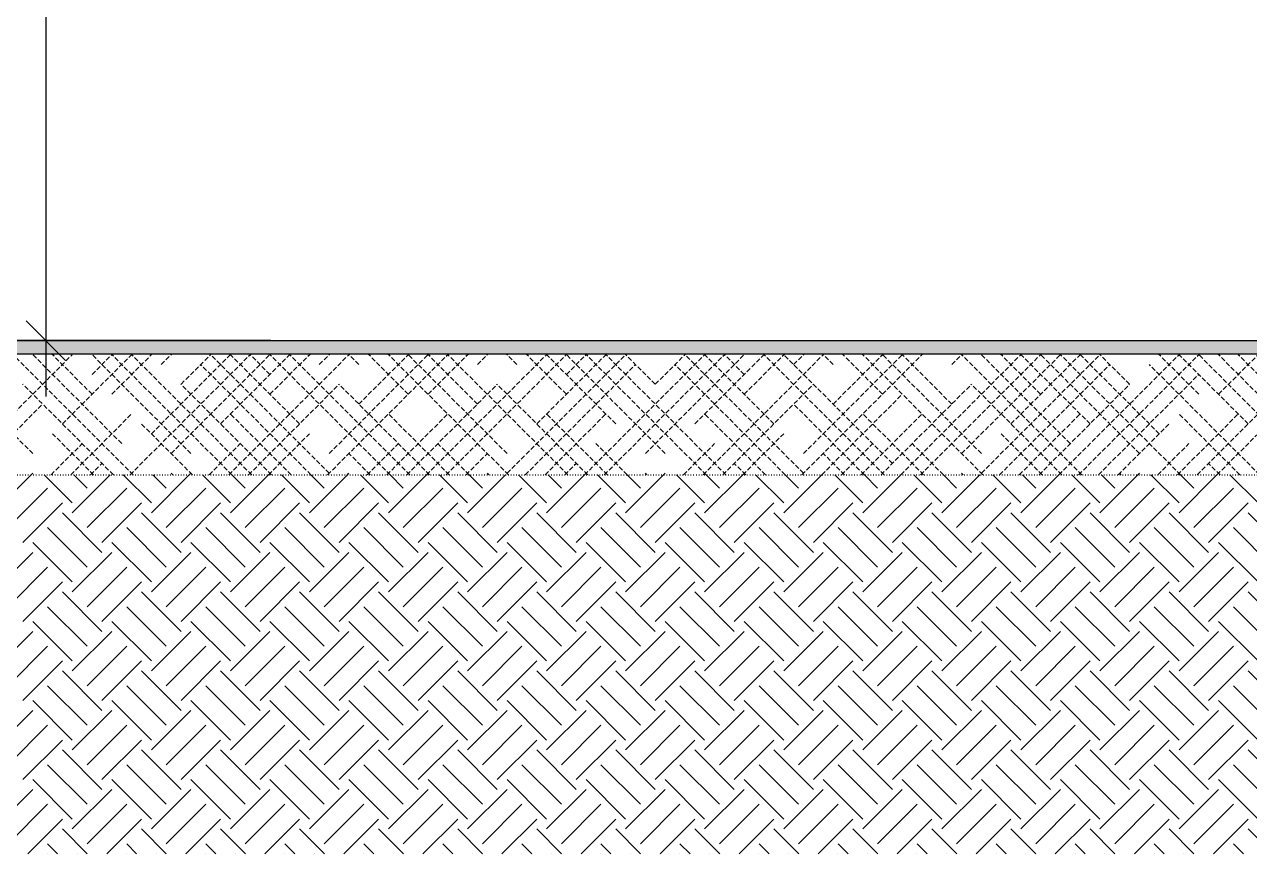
# Model space of a CAD drawing. Extents: x 37185 to 43130, y -8131 to -3926.
# Drawn here: x 40400 to 40582.7, y -5131.6 to -5005.7 of the extents above; entities that cross this region are included whole.
import ezdxf

# ---------------------------------------------------------------- set-up
doc = ezdxf.new("R2010")
doc.units = 0
doc.header["$MEASUREMENT"] = 0
doc.linetypes.add('ESTILO_TQS_0001', pattern=[1, 0.7, -0.3])
doc.linetypes.add('ESTILO_TQS_0002', pattern=[0.4, 0.1, -0.3])
for name, color, linetype in [('47', 15, 'CONTINUOUS'), ('67', 7, 'CONTINUOUS'), ('68', 4, 'CONTINUOUS'), ('75', 9, 'CONTINUOUS'), ('96', 252, 'CONTINUOUS')]:
    doc.layers.add(name, color=color, linetype=linetype)

msp = doc.modelspace()

# ---------------------------------------------------------------- linework, layer by layer
at = {"layer": '47', "linetype": 'Continuous'}
for p, q in [((40395.38, -5078.53), (40401.04, -5072.87)), ((40407.16, -5077.06), (40402.98, -5072.87)), ((40407.16, -5078.53), (40412.82, -5072.87)), ((40409.37, -5074.85), (40407.4, -5072.87)), ((40418.95, -5077.06), (40414.76, -5072.87)), ((40418.95, -5078.53), (40424.61, -5072.87)), ((40421.16, -5074.85), (40419.18, -5072.87)), ((40430.73, -5077.06), (40426.55, -5072.87)), ((40430.73, -5078.53), (40436.4, -5072.87)), ((40432.94, -5074.85), (40430.97, -5072.87)), ((40442.52, -5077.06), (40438.33, -5072.87)), ((40442.52, -5078.53), (40448.18, -5072.87)), ((40444.73, -5074.85), (40442.75, -5072.87)), ((40454.3, -5077.06), (40450.12, -5072.87)), ((40454.3, -5078.53), (40459.97, -5072.87)), ((40456.51, -5074.85), (40454.54, -5072.87)), ((40466.09, -5077.06), (40461.9, -5072.87)), ((40466.09, -5078.53), (40471.75, -5072.87)), ((40468.3, -5074.85), (40466.32, -5072.87)), ((40477.87, -5077.06), (40473.69, -5072.87)), ((40477.87, -5078.53), (40483.54, -5072.87)), ((40480.08, -5074.85), (40478.11, -5072.87)), ((40489.66, -5077.06), (40485.47, -5072.87)), ((40489.66, -5078.53), (40495.32, -5072.87)), ((40491.87, -5074.85), (40489.89, -5072.87)), ((40501.44, -5077.06), (40497.26, -5072.87)), ((40501.44, -5078.53), (40507.11, -5072.87)), ((40503.65, -5074.85), (40501.68, -5072.87)), ((40513.23, -5077.06), (40509.04, -5072.87)), ((40513.23, -5078.53), (40518.89, -5072.87)), ((40515.44, -5074.85), (40513.46, -5072.87)), ((40525.01, -5077.06), (40520.83, -5072.87)), ((40525.01, -5078.53), (40530.68, -5072.87)), ((40527.22, -5074.85), (40525.25, -5072.87)), ((40536.8, -5077.06), (40532.61, -5072.87)), ((40536.8, -5078.53), (40542.46, -5072.87)), ((40539.01, -5074.85), (40537.03, -5072.87)), ((40548.59, -5077.06), (40544.4, -5072.87)), ((40548.59, -5078.53), (40554.25, -5072.87)), ((40550.79, -5074.85), (40548.82, -5072.87)), ((40560.37, -5077.06), (40556.18, -5072.87)), ((40560.37, -5078.53), (40566.03, -5072.87)), ((40562.58, -5074.85), (40560.6, -5072.87)), ((40572.16, -5077.06), (40567.97, -5072.87)), ((40572.16, -5078.53), (40577.82, -5072.87)), ((40574.37, -5074.85), (40572.39, -5072.87)), ((40583.94, -5077.06), (40579.75, -5072.87)), ((40397.59, -5080.74), (40403.48, -5074.85)), ((40409.37, -5080.74), (40415.27, -5074.85)), ((40421.16, -5080.74), (40427.05, -5074.85)), ((40432.94, -5080.74), (40438.84, -5074.85)), ((40444.73, -5080.74), (40450.62, -5074.85)), ((40456.51, -5080.74), (40462.41, -5074.85)), ((40468.3, -5080.74), (40474.19, -5074.85)), ((40480.08, -5080.74), (40485.98, -5074.85)), ((40491.87, -5080.74), (40497.76, -5074.85)), ((40503.65, -5080.74), (40509.55, -5074.85)), ((40515.44, -5080.74), (40521.33, -5074.85)), ((40527.22, -5080.74), (40533.12, -5074.85)), ((40539.01, -5080.74), (40544.9, -5074.85)), ((40550.79, -5080.74), (40556.69, -5074.85)), ((40562.58, -5080.74), (40568.47, -5074.85)), ((40574.37, -5080.74), (40580.26, -5074.85)), ((40399.8, -5082.95), (40405.69, -5077.06)), ((40411.58, -5082.95), (40417.48, -5077.06)), ((40423.37, -5082.95), (40429.26, -5077.06)), ((40435.15, -5082.95), (40441.05, -5077.06)), ((40446.94, -5082.95), (40452.83, -5077.06)), ((40458.72, -5082.95), (40464.62, -5077.06)), ((40470.51, -5082.95), (40476.4, -5077.06)), ((40482.29, -5082.95), (40488.19, -5077.06)), ((40494.08, -5082.95), (40499.97, -5077.06)), ((40505.86, -5082.95), (40511.76, -5077.06)), ((40517.65, -5082.95), (40523.54, -5077.06)), ((40529.43, -5082.95), (40535.33, -5077.06)), ((40541.22, -5082.95), (40547.11, -5077.06)), ((40553, -5082.95), (40558.9, -5077.06)), ((40564.79, -5082.95), (40570.68, -5077.06)), ((40576.57, -5082.95), (40582.47, -5077.06)), ((40411.58, -5084.43), (40405.69, -5078.53)), ((40423.37, -5084.43), (40417.48, -5078.53)), ((40435.15, -5084.43), (40429.26, -5078.53)), ((40446.94, -5084.43), (40441.05, -5078.53)), ((40458.72, -5084.43), (40452.83, -5078.53)), ((40470.51, -5084.43), (40464.62, -5078.53)), ((40482.29, -5084.43), (40476.4, -5078.53)), ((40494.08, -5084.43), (40488.19, -5078.53)), ((40505.86, -5084.43), (40499.97, -5078.53)), ((40517.65, -5084.43), (40511.76, -5078.53)), ((40529.43, -5084.43), (40523.54, -5078.53)), ((40541.22, -5084.43), (40535.33, -5078.53)), ((40553, -5084.43), (40547.11, -5078.53)), ((40564.79, -5084.43), (40558.9, -5078.53)), ((40576.57, -5084.43), (40570.68, -5078.53)), ((40588.36, -5084.43), (40582.47, -5078.53)), ((40409.37, -5086.64), (40403.48, -5080.74)), ((40421.16, -5086.64), (40415.27, -5080.74)), ((40432.94, -5086.64), (40427.05, -5080.74)), ((40444.73, -5086.64), (40438.84, -5080.74)), ((40456.51, -5086.64), (40450.62, -5080.74)), ((40468.3, -5086.64), (40462.41, -5080.74)), ((40480.08, -5086.64), (40474.19, -5080.74)), ((40491.87, -5086.64), (40485.98, -5080.74)), ((40503.65, -5086.64), (40497.76, -5080.74)), ((40515.44, -5086.64), (40509.55, -5080.74)), ((40527.22, -5086.64), (40521.33, -5080.74)), ((40539.01, -5086.64), (40533.12, -5080.74)), ((40550.79, -5086.64), (40544.9, -5080.74)), ((40562.58, -5086.64), (40556.69, -5080.74)), ((40574.37, -5086.64), (40568.47, -5080.74)), ((40586.15, -5086.64), (40580.26, -5080.74)), ((40407.16, -5088.85), (40401.27, -5082.95)), ((40418.95, -5088.85), (40413.06, -5082.95)), ((40430.73, -5088.85), (40424.84, -5082.95)), ((40442.52, -5088.85), (40436.63, -5082.95)), ((40454.3, -5088.85), (40448.41, -5082.95)), ((40466.09, -5088.85), (40460.2, -5082.95)), ((40477.87, -5088.85), (40471.98, -5082.95)), ((40489.66, -5088.85), (40483.77, -5082.95)), ((40501.44, -5088.85), (40495.55, -5082.95)), ((40513.23, -5088.85), (40507.34, -5082.95)), ((40525.01, -5088.85), (40519.12, -5082.95)), ((40536.8, -5088.85), (40530.91, -5082.95)), ((40548.59, -5088.85), (40542.69, -5082.95)), ((40560.37, -5088.85), (40554.48, -5082.95)), ((40572.16, -5088.85), (40566.26, -5082.95)), ((40583.94, -5088.85), (40578.05, -5082.95)), ((40395.38, -5090.32), (40401.27, -5084.43)), ((40407.16, -5090.32), (40413.06, -5084.43)), ((40418.95, -5090.32), (40424.84, -5084.43)), ((40430.73, -5090.32), (40436.63, -5084.43)), ((40442.52, -5090.32), (40448.41, -5084.43)), ((40454.3, -5090.32), (40460.2, -5084.43)), ((40466.09, -5090.32), (40471.98, -5084.43)), ((40477.87, -5090.32), (40483.77, -5084.43)), ((40489.66, -5090.32), (40495.55, -5084.43)), ((40501.44, -5090.32), (40507.34, -5084.43)), ((40513.23, -5090.32), (40519.12, -5084.43)), ((40525.01, -5090.32), (40530.91, -5084.43)), ((40536.8, -5090.32), (40542.69, -5084.43)), ((40548.59, -5090.32), (40554.48, -5084.43)), ((40560.37, -5090.32), (40566.26, -5084.43)), ((40572.16, -5090.32), (40578.05, -5084.43)), ((40397.59, -5092.53), (40403.48, -5086.64)), ((40409.37, -5092.53), (40415.27, -5086.64)), ((40421.16, -5092.53), (40427.05, -5086.64)), ((40432.94, -5092.53), (40438.84, -5086.64)), ((40444.73, -5092.53), (40450.62, -5086.64)), ((40456.51, -5092.53), (40462.41, -5086.64)), ((40468.3, -5092.53), (40474.19, -5086.64)), ((40480.08, -5092.53), (40485.98, -5086.64)), ((40491.87, -5092.53), (40497.76, -5086.64)), ((40503.65, -5092.53), (40509.55, -5086.64)), ((40515.44, -5092.53), (40521.33, -5086.64)), ((40527.22, -5092.53), (40533.12, -5086.64)), ((40539.01, -5092.53), (40544.9, -5086.64)), ((40550.79, -5092.53), (40556.69, -5086.64)), ((40562.58, -5092.53), (40568.47, -5086.64)), ((40574.37, -5092.53), (40580.26, -5086.64)), ((40399.8, -5094.74), (40405.69, -5088.85)), ((40411.58, -5094.74), (40417.48, -5088.85)), ((40423.37, -5094.74), (40429.26, -5088.85)), ((40435.15, -5094.74), (40441.05, -5088.85)), ((40446.94, -5094.74), (40452.83, -5088.85)), ((40458.72, -5094.74), (40464.62, -5088.85)), ((40470.51, -5094.74), (40476.4, -5088.85)), ((40482.29, -5094.74), (40488.19, -5088.85)), ((40494.08, -5094.74), (40499.97, -5088.85)), ((40505.86, -5094.74), (40511.76, -5088.85)), ((40517.65, -5094.74), (40523.54, -5088.85)), ((40529.43, -5094.74), (40535.33, -5088.85)), ((40541.22, -5094.74), (40547.11, -5088.85)), ((40553, -5094.74), (40558.9, -5088.85)), ((40564.79, -5094.74), (40570.68, -5088.85)), ((40576.57, -5094.74), (40582.47, -5088.85)), ((40411.58, -5096.21), (40405.69, -5090.32)), ((40423.37, -5096.21), (40417.48, -5090.32)), ((40435.15, -5096.21), (40429.26, -5090.32)), ((40446.94, -5096.21), (40441.05, -5090.32)), ((40458.72, -5096.21), (40452.83, -5090.32)), ((40470.51, -5096.21), (40464.62, -5090.32)), ((40482.29, -5096.21), (40476.4, -5090.32)), ((40494.08, -5096.21), (40488.19, -5090.32)), ((40505.86, -5096.21), (40499.97, -5090.32)), ((40517.65, -5096.21), (40511.76, -5090.32)), ((40529.43, -5096.21), (40523.54, -5090.32)), ((40541.22, -5096.21), (40535.33, -5090.32)), ((40553, -5096.21), (40547.11, -5090.32)), ((40564.79, -5096.21), (40558.9, -5090.32)), ((40576.57, -5096.21), (40570.68, -5090.32)), ((40588.36, -5096.21), (40582.47, -5090.32)), ((40409.37, -5098.42), (40403.48, -5092.53)), ((40421.16, -5098.42), (40415.27, -5092.53)), ((40432.94, -5098.42), (40427.05, -5092.53)), ((40444.73, -5098.42), (40438.84, -5092.53)), ((40456.51, -5098.42), (40450.62, -5092.53)), ((40468.3, -5098.42), (40462.41, -5092.53)), ((40480.08, -5098.42), (40474.19, -5092.53)), ((40491.87, -5098.42), (40485.98, -5092.53)), ((40503.65, -5098.42), (40497.76, -5092.53)), ((40515.44, -5098.42), (40509.55, -5092.53)), ((40527.22, -5098.42), (40521.33, -5092.53)), ((40539.01, -5098.42), (40533.12, -5092.53)), ((40550.79, -5098.42), (40544.9, -5092.53)), ((40562.58, -5098.42), (40556.69, -5092.53)), ((40574.37, -5098.42), (40568.47, -5092.53)), ((40586.15, -5098.42), (40580.26, -5092.53)), ((40407.16, -5100.63), (40401.27, -5094.74)), ((40418.95, -5100.63), (40413.06, -5094.74)), ((40430.73, -5100.63), (40424.84, -5094.74)), ((40442.52, -5100.63), (40436.63, -5094.74)), ((40454.3, -5100.63), (40448.41, -5094.74)), ((40466.09, -5100.63), (40460.2, -5094.74)), ((40477.87, -5100.63), (40471.98, -5094.74)), ((40489.66, -5100.63), (40483.77, -5094.74)), ((40501.44, -5100.63), (40495.55, -5094.74)), ((40513.23, -5100.63), (40507.34, -5094.74)), ((40525.01, -5100.63), (40519.12, -5094.74)), ((40536.8, -5100.63), (40530.91, -5094.74)), ((40548.59, -5100.63), (40542.69, -5094.74)), ((40560.37, -5100.63), (40554.48, -5094.74)), ((40572.16, -5100.63), (40566.26, -5094.74)), ((40583.94, -5100.63), (40578.05, -5094.74)), ((40395.38, -5102.1), (40401.27, -5096.21)), ((40407.16, -5102.1), (40413.06, -5096.21)), ((40418.95, -5102.1), (40424.84, -5096.21)), ((40430.73, -5102.1), (40436.63, -5096.21)), ((40442.52, -5102.1), (40448.41, -5096.21)), ((40454.3, -5102.1), (40460.2, -5096.21)), ((40466.09, -5102.1), (40471.98, -5096.21)), ((40477.87, -5102.1), (40483.77, -5096.21)), ((40489.66, -5102.1), (40495.55, -5096.21)), ((40501.44, -5102.1), (40507.34, -5096.21)), ((40513.23, -5102.1), (40519.12, -5096.21)), ((40525.01, -5102.1), (40530.91, -5096.21)), ((40536.8, -5102.1), (40542.69, -5096.21)), ((40548.59, -5102.1), (40554.48, -5096.21)), ((40560.37, -5102.1), (40566.26, -5096.21)), ((40572.16, -5102.1), (40578.05, -5096.21)), ((40397.59, -5104.31), (40403.48, -5098.42)), ((40409.37, -5104.31), (40415.27, -5098.42)), ((40421.16, -5104.31), (40427.05, -5098.42)), ((40432.94, -5104.31), (40438.84, -5098.42)), ((40444.73, -5104.31), (40450.62, -5098.42)), ((40456.51, -5104.31), (40462.41, -5098.42)), ((40468.3, -5104.31), (40474.19, -5098.42)), ((40480.08, -5104.31), (40485.98, -5098.42)), ((40491.87, -5104.31), (40497.76, -5098.42)), ((40503.65, -5104.31), (40509.55, -5098.42)), ((40515.44, -5104.31), (40521.33, -5098.42)), ((40527.22, -5104.31), (40533.12, -5098.42)), ((40539.01, -5104.31), (40544.9, -5098.42)), ((40550.79, -5104.31), (40556.69, -5098.42)), ((40562.58, -5104.31), (40568.47, -5098.42)), ((40574.37, -5104.31), (40580.26, -5098.42)), ((40399.8, -5106.52), (40405.69, -5100.63)), ((40411.58, -5106.52), (40417.48, -5100.63)), ((40423.37, -5106.52), (40429.26, -5100.63)), ((40435.15, -5106.52), (40441.05, -5100.63)), ((40446.94, -5106.52), (40452.83, -5100.63)), ((40458.72, -5106.52), (40464.62, -5100.63)), ((40470.51, -5106.52), (40476.4, -5100.63)), ((40482.29, -5106.52), (40488.19, -5100.63)), ((40494.08, -5106.52), (40499.97, -5100.63)), ((40505.86, -5106.52), (40511.76, -5100.63)), ((40517.65, -5106.52), (40523.54, -5100.63)), ((40529.43, -5106.52), (40535.33, -5100.63)), ((40541.22, -5106.52), (40547.11, -5100.63)), ((40553, -5106.52), (40558.9, -5100.63)), ((40564.79, -5106.52), (40570.68, -5100.63)), ((40576.57, -5106.52), (40582.47, -5100.63)), ((40411.58, -5108), (40405.69, -5102.1)), ((40423.37, -5108), (40417.48, -5102.1)), ((40435.15, -5108), (40429.26, -5102.1)), ((40446.94, -5108), (40441.05, -5102.1)), ((40458.72, -5108), (40452.83, -5102.1)), ((40470.51, -5108), (40464.62, -5102.1)), ((40482.29, -5108), (40476.4, -5102.1)), ((40494.08, -5108), (40488.19, -5102.1)), ((40505.86, -5108), (40499.97, -5102.1)), ((40517.65, -5108), (40511.76, -5102.1)), ((40529.43, -5108), (40523.54, -5102.1)), ((40541.22, -5108), (40535.33, -5102.1)), ((40553, -5108), (40547.11, -5102.1)), ((40564.79, -5108), (40558.9, -5102.1)), ((40576.57, -5108), (40570.68, -5102.1)), ((40588.36, -5108), (40582.47, -5102.1)), ((40409.37, -5110.21), (40403.48, -5104.31)), ((40421.16, -5110.21), (40415.27, -5104.31)), ((40432.94, -5110.21), (40427.05, -5104.31)), ((40444.73, -5110.21), (40438.84, -5104.31)), ((40456.51, -5110.21), (40450.62, -5104.31)), ((40468.3, -5110.21), (40462.41, -5104.31)), ((40480.08, -5110.21), (40474.19, -5104.31)), ((40491.87, -5110.21), (40485.98, -5104.31)), ((40503.65, -5110.21), (40497.76, -5104.31)), ((40515.44, -5110.21), (40509.55, -5104.31)), ((40527.22, -5110.21), (40521.33, -5104.31)), ((40539.01, -5110.21), (40533.12, -5104.31)), ((40550.79, -5110.21), (40544.9, -5104.31)), ((40562.58, -5110.21), (40556.69, -5104.31)), ((40574.37, -5110.21), (40568.47, -5104.31)), ((40586.15, -5110.21), (40580.26, -5104.31)), ((40395.38, -5113.89), (40401.27, -5108)), ((40407.16, -5112.42), (40401.27, -5106.52)), ((40407.16, -5113.89), (40413.06, -5108)), ((40418.95, -5112.42), (40413.06, -5106.52)), ((40418.95, -5113.89), (40424.84, -5108)), ((40430.73, -5112.42), (40424.84, -5106.52)), ((40430.73, -5113.89), (40436.63, -5108)), ((40442.52, -5112.42), (40436.63, -5106.52)), ((40442.52, -5113.89), (40448.41, -5108)), ((40454.3, -5112.42), (40448.41, -5106.52)), ((40454.3, -5113.89), (40460.2, -5108)), ((40466.09, -5112.42), (40460.2, -5106.52)), ((40466.09, -5113.89), (40471.98, -5108)), ((40477.87, -5112.42), (40471.98, -5106.52)), ((40477.87, -5113.89), (40483.77, -5108)), ((40489.66, -5112.42), (40483.77, -5106.52)), ((40489.66, -5113.89), (40495.55, -5108)), ((40501.44, -5112.42), (40495.55, -5106.52)), ((40501.44, -5113.89), (40507.34, -5108)), ((40513.23, -5112.42), (40507.34, -5106.52)), ((40513.23, -5113.89), (40519.12, -5108)), ((40525.01, -5112.42), (40519.12, -5106.52)), ((40525.01, -5113.89), (40530.91, -5108)), ((40536.8, -5112.42), (40530.91, -5106.52)), ((40536.8, -5113.89), (40542.69, -5108)), ((40548.59, -5112.42), (40542.69, -5106.52)), ((40548.59, -5113.89), (40554.48, -5108)), ((40560.37, -5112.42), (40554.48, -5106.52)), ((40560.37, -5113.89), (40566.26, -5108)), ((40572.16, -5112.42), (40566.26, -5106.52)), ((40572.16, -5113.89), (40578.05, -5108)), ((40583.94, -5112.42), (40578.05, -5106.52)), ((40397.59, -5116.1), (40403.48, -5110.21)), ((40409.37, -5116.1), (40415.27, -5110.21)), ((40421.16, -5116.1), (40427.05, -5110.21)), ((40432.94, -5116.1), (40438.84, -5110.21)), ((40444.73, -5116.1), (40450.62, -5110.21)), ((40456.51, -5116.1), (40462.41, -5110.21)), ((40468.3, -5116.1), (40474.19, -5110.21)), ((40480.08, -5116.1), (40485.98, -5110.21)), ((40491.87, -5116.1), (40497.76, -5110.21)), ((40503.65, -5116.1), (40509.55, -5110.21)), ((40515.44, -5116.1), (40521.33, -5110.21)), ((40527.22, -5116.1), (40533.12, -5110.21)), ((40539.01, -5116.1), (40544.9, -5110.21)), ((40550.79, -5116.1), (40556.69, -5110.21)), ((40562.58, -5116.1), (40568.47, -5110.21)), ((40574.37, -5116.1), (40580.26, -5110.21)), ((40399.8, -5118.31), (40405.69, -5112.42)), ((40411.58, -5118.31), (40417.48, -5112.42)), ((40423.37, -5118.31), (40429.26, -5112.42)), ((40435.15, -5118.31), (40441.05, -5112.42)), ((40446.94, -5118.31), (40452.83, -5112.42)), ((40458.72, -5118.31), (40464.62, -5112.42)), ((40470.51, -5118.31), (40476.4, -5112.42)), ((40482.29, -5118.31), (40488.19, -5112.42)), ((40494.08, -5118.31), (40499.97, -5112.42)), ((40505.86, -5118.31), (40511.76, -5112.42)), ((40517.65, -5118.31), (40523.54, -5112.42)), ((40529.43, -5118.31), (40535.33, -5112.42)), ((40541.22, -5118.31), (40547.11, -5112.42)), ((40553, -5118.31), (40558.9, -5112.42)), ((40564.79, -5118.31), (40570.68, -5112.42)), ((40576.57, -5118.31), (40582.47, -5112.42)), ((40411.58, -5119.78), (40405.69, -5113.89)), ((40423.37, -5119.78), (40417.48, -5113.89)), ((40435.15, -5119.78), (40429.26, -5113.89)), ((40446.94, -5119.78), (40441.05, -5113.89)), ((40458.72, -5119.78), (40452.83, -5113.89)), ((40470.51, -5119.78), (40464.62, -5113.89)), ((40482.29, -5119.78), (40476.4, -5113.89)), ((40494.08, -5119.78), (40488.19, -5113.89)), ((40505.86, -5119.78), (40499.97, -5113.89)), ((40517.65, -5119.78), (40511.76, -5113.89)), ((40529.43, -5119.78), (40523.54, -5113.89)), ((40541.22, -5119.78), (40535.33, -5113.89)), ((40553, -5119.78), (40547.11, -5113.89)), ((40564.79, -5119.78), (40558.9, -5113.89)), ((40576.57, -5119.78), (40570.68, -5113.89)), ((40588.36, -5119.78), (40582.47, -5113.89)), ((40409.37, -5121.99), (40403.48, -5116.1)), ((40421.16, -5121.99), (40415.27, -5116.1)), ((40432.94, -5121.99), (40427.05, -5116.1)), ((40444.73, -5121.99), (40438.84, -5116.1)), ((40456.51, -5121.99), (40450.62, -5116.1)), ((40468.3, -5121.99), (40462.41, -5116.1)), ((40480.08, -5121.99), (40474.19, -5116.1)), ((40491.87, -5121.99), (40485.98, -5116.1)), ((40503.65, -5121.99), (40497.76, -5116.1)), ((40515.44, -5121.99), (40509.55, -5116.1)), ((40527.22, -5121.99), (40521.33, -5116.1)), ((40539.01, -5121.99), (40533.12, -5116.1)), ((40550.79, -5121.99), (40544.9, -5116.1)), ((40562.58, -5121.99), (40556.69, -5116.1)), ((40574.37, -5121.99), (40568.47, -5116.1)), ((40586.15, -5121.99), (40580.26, -5116.1)), ((40407.16, -5124.2), (40401.27, -5118.31)), ((40418.95, -5124.2), (40413.06, -5118.31)), ((40430.73, -5124.2), (40424.84, -5118.31)), ((40442.52, -5124.2), (40436.63, -5118.31)), ((40454.3, -5124.2), (40448.41, -5118.31)), ((40466.09, -5124.2), (40460.2, -5118.31)), ((40477.87, -5124.2), (40471.98, -5118.31)), ((40489.66, -5124.2), (40483.77, -5118.31)), ((40501.44, -5124.2), (40495.55, -5118.31)), ((40513.23, -5124.2), (40507.34, -5118.31)), ((40525.01, -5124.2), (40519.12, -5118.31)), ((40536.8, -5124.2), (40530.91, -5118.31)), ((40548.59, -5124.2), (40542.69, -5118.31)), ((40560.37, -5124.2), (40554.48, -5118.31)), ((40572.16, -5124.2), (40566.26, -5118.31)), ((40583.94, -5124.2), (40578.05, -5118.31)), ((40395.38, -5125.67), (40401.27, -5119.78)), ((40407.16, -5125.67), (40413.06, -5119.78)), ((40418.95, -5125.67), (40424.84, -5119.78)), ((40430.73, -5125.67), (40436.63, -5119.78)), ((40442.52, -5125.67), (40448.41, -5119.78)), ((40454.3, -5125.67), (40460.2, -5119.78)), ((40466.09, -5125.67), (40471.98, -5119.78)), ((40477.87, -5125.67), (40483.77, -5119.78)), ((40489.66, -5125.67), (40495.55, -5119.78)), ((40501.44, -5125.67), (40507.34, -5119.78)), ((40513.23, -5125.67), (40519.12, -5119.78)), ((40525.01, -5125.67), (40530.91, -5119.78)), ((40536.8, -5125.67), (40542.69, -5119.78)), ((40548.59, -5125.67), (40554.48, -5119.78)), ((40560.37, -5125.67), (40566.26, -5119.78)), ((40572.16, -5125.67), (40578.05, -5119.78)), ((40397.59, -5127.88), (40403.48, -5121.99)), ((40409.37, -5127.88), (40415.27, -5121.99)), ((40421.16, -5127.88), (40427.05, -5121.99)), ((40432.94, -5127.88), (40438.84, -5121.99)), ((40444.73, -5127.88), (40450.62, -5121.99)), ((40456.51, -5127.88), (40462.41, -5121.99)), ((40468.3, -5127.88), (40474.19, -5121.99)), ((40480.08, -5127.88), (40485.98, -5121.99)), ((40491.87, -5127.88), (40497.76, -5121.99)), ((40503.65, -5127.88), (40509.55, -5121.99)), ((40515.44, -5127.88), (40521.33, -5121.99)), ((40527.22, -5127.88), (40533.12, -5121.99)), ((40539.01, -5127.88), (40544.9, -5121.99)), ((40550.79, -5127.88), (40556.69, -5121.99)), ((40562.58, -5127.88), (40568.47, -5121.99)), ((40574.37, -5127.88), (40580.26, -5121.99)), ((40400.51, -5129.38), (40405.69, -5124.2)), ((40412.3, -5129.38), (40417.48, -5124.2)), ((40424.08, -5129.38), (40429.26, -5124.2)), ((40435.87, -5129.38), (40441.05, -5124.2)), ((40447.65, -5129.38), (40452.83, -5124.2)), ((40459.44, -5129.38), (40464.62, -5124.2)), ((40471.22, -5129.38), (40476.4, -5124.2)), ((40483.01, -5129.38), (40488.19, -5124.2)), ((40494.79, -5129.38), (40499.97, -5124.2)), ((40506.58, -5129.38), (40511.76, -5124.2)), ((40518.36, -5129.38), (40523.54, -5124.2)), ((40530.15, -5129.38), (40535.33, -5124.2)), ((40541.93, -5129.38), (40547.11, -5124.2)), ((40553.72, -5129.38), (40558.9, -5124.2)), ((40565.5, -5129.38), (40570.68, -5124.2)), ((40577.29, -5129.38), (40582.47, -5124.2)), ((40409.4, -5129.38), (40405.69, -5125.67)), ((40421.18, -5129.38), (40417.48, -5125.67)), ((40432.97, -5129.38), (40429.26, -5125.67)), ((40444.75, -5129.38), (40441.05, -5125.67)), ((40456.54, -5129.38), (40452.83, -5125.67)), ((40468.32, -5129.38), (40464.62, -5125.67)), ((40480.11, -5129.38), (40476.4, -5125.67)), ((40491.89, -5129.38), (40488.19, -5125.67)), ((40503.68, -5129.38), (40499.97, -5125.67)), ((40515.46, -5129.38), (40511.76, -5125.67)), ((40527.25, -5129.38), (40523.54, -5125.67)), ((40539.03, -5129.38), (40535.33, -5125.67)), ((40550.82, -5129.38), (40547.11, -5125.67)), ((40562.6, -5129.38), (40558.9, -5125.67)), ((40574.39, -5129.38), (40570.68, -5125.67)), ((40588.36, -5131.57), (40582.47, -5125.67)), ((40404.98, -5129.38), (40403.48, -5127.88)), ((40416.76, -5129.38), (40415.27, -5127.88)), ((40428.55, -5129.38), (40427.05, -5127.88)), ((40440.33, -5129.38), (40438.84, -5127.88)), ((40452.12, -5129.38), (40450.62, -5127.88)), ((40463.9, -5129.38), (40462.41, -5127.88)), ((40475.69, -5129.38), (40474.19, -5127.88)), ((40487.47, -5129.38), (40485.98, -5127.88)), ((40499.26, -5129.38), (40497.76, -5127.88)), ((40511.04, -5129.38), (40509.55, -5127.88)), ((40522.83, -5129.38), (40521.33, -5127.88)), ((40534.61, -5129.38), (40533.12, -5127.88)), ((40546.4, -5129.38), (40544.9, -5127.88)), ((40558.18, -5129.38), (40556.69, -5127.88)), ((40569.97, -5129.38), (40568.47, -5127.88)), ((40581.75, -5129.38), (40580.26, -5127.88)), ((40400.56, -5129.38), (40400.56, -5129.38)), ((40403.46, -5129.38), (40403.46, -5129.38)), ((40407.88, -5129.38), (40407.88, -5129.38)), ((40412.34, -5129.38), (40412.34, -5129.38)), ((40415.24, -5129.38), (40415.24, -5129.38)), ((40419.66, -5129.38), (40419.66, -5129.38)), ((40424.13, -5129.38), (40424.13, -5129.38)), ((40427.03, -5129.38), (40427.03, -5129.38)), ((40431.45, -5129.38), (40431.45, -5129.38)), ((40435.91, -5129.38), (40435.91, -5129.38)), ((40438.81, -5129.38), (40438.81, -5129.38)), ((40443.23, -5129.38), (40443.23, -5129.38)), ((40447.7, -5129.38), (40447.7, -5129.38)), ((40450.6, -5129.38), (40450.6, -5129.38)), ((40455.02, -5129.38), (40455.02, -5129.38)), ((40459.48, -5129.38), (40459.48, -5129.38)), ((40462.38, -5129.38), (40462.38, -5129.38)), ((40466.8, -5129.38), (40466.8, -5129.38)), ((40471.27, -5129.38), (40471.27, -5129.38)), ((40474.17, -5129.38), (40474.17, -5129.38)), ((40478.59, -5129.38), (40478.59, -5129.38)), ((40483.05, -5129.38), (40483.05, -5129.38)), ((40485.95, -5129.38), (40485.95, -5129.38)), ((40490.37, -5129.38), (40490.37, -5129.38)), ((40494.84, -5129.38), (40494.84, -5129.38)), ((40497.74, -5129.38), (40497.74, -5129.38)), ((40502.16, -5129.38), (40502.16, -5129.38)), ((40506.62, -5129.38), (40506.62, -5129.38)), ((40509.52, -5129.38), (40509.52, -5129.38)), ((40513.94, -5129.38), (40513.94, -5129.38)), ((40518.41, -5129.38), (40518.41, -5129.38)), ((40521.31, -5129.38), (40521.31, -5129.38)), ((40525.73, -5129.38), (40525.73, -5129.38)), ((40530.19, -5129.38), (40530.19, -5129.38)), ((40533.09, -5129.38), (40533.09, -5129.38)), ((40537.51, -5129.38), (40537.51, -5129.38)), ((40541.98, -5129.38), (40541.98, -5129.38)), ((40544.88, -5129.38), (40544.88, -5129.38)), ((40549.3, -5129.38), (40549.3, -5129.38)), ((40553.76, -5129.38), (40553.76, -5129.38)), ((40556.67, -5129.38), (40556.67, -5129.38)), ((40561.08, -5129.38), (40561.08, -5129.38)), ((40565.55, -5129.38), (40565.55, -5129.38)), ((40568.45, -5129.38), (40568.45, -5129.38)), ((40572.87, -5129.38), (40572.87, -5129.38)), ((40577.33, -5129.38), (40577.33, -5129.38)), ((40580.24, -5129.38), (40580.24, -5129.38))]:
    msp.add_line(p, q, dxfattribs=at)
at = {"layer": '67', "linetype": 'ESTILO_TQS_0002'}
for p, q in [((40217.75, -5052.87), (42548.32, -5052.87)), ((40217.75, -5072.87), (42548.32, -5072.87))]:
    msp.add_line(p, q, dxfattribs=at)
at = {"layer": '68', "linetype": 'ESTILO_TQS_0001'}
for p, q in [((40401.27, -5069.7), (40386.45, -5054.87)), ((40389.25, -5072.87), (40407.16, -5054.96)), ((40416.23, -5072.87), (40398.23, -5054.87)), ((40414.53, -5068.22), (40401.18, -5054.87)), ((40410.11, -5060.86), (40404.13, -5054.87)), ((40405.69, -5065.28), (40416.09, -5054.87)), ((40424.84, -5069.7), (40410.02, -5054.87)), ((40410.11, -5057.91), (40413.15, -5054.87)), ((40430.97, -5072.87), (40412.97, -5054.87)), ((40413.06, -5060.86), (40419.04, -5054.87)), ((40415.77, -5072.87), (40433.77, -5054.87)), ((40433.91, -5072.87), (40416, -5054.96)), ((40418.95, -5066.75), (40430.82, -5054.87)), ((40420.42, -5056.44), (40421.99, -5054.87)), ((40421.9, -5069.7), (40436.72, -5054.87)), ((40423.37, -5059.38), (40427.88, -5054.87)), ((40445.47, -5072.64), (40427.7, -5054.87)), ((40429.26, -5065.28), (40439.66, -5054.87)), ((40430.5, -5072.87), (40448.5, -5054.87)), ((40441.05, -5065.28), (40430.64, -5054.87)), ((40436.63, -5057.91), (40433.59, -5054.87)), ((40454.54, -5072.87), (40436.54, -5054.87)), ((40436.63, -5060.86), (40442.61, -5054.87)), ((40457.48, -5072.87), (40439.57, -5054.96)), ((40443.99, -5056.44), (40445.56, -5054.87)), ((40445.23, -5072.87), (40463.23, -5054.87)), ((40445.47, -5069.7), (40460.29, -5054.87)), ((40449.88, -5056.44), (40448.32, -5054.87)), ((40449.88, -5062.33), (40457.34, -5054.87)), ((40457.25, -5060.86), (40451.27, -5054.87)), ((40472.21, -5072.87), (40454.21, -5054.87)), ((40454.3, -5054.96), (40454.4, -5054.87)), ((40471.98, -5069.7), (40457.16, -5054.87)), ((40459.97, -5072.87), (40477.87, -5054.96)), ((40467.56, -5062.33), (40460.11, -5054.87)), ((40460.2, -5060.86), (40466.18, -5054.87)), ((40462.91, -5072.87), (40480.91, -5054.87)), ((40481.05, -5072.87), (40463.14, -5054.96)), ((40467.56, -5056.44), (40469.13, -5054.87)), ((40473.46, -5056.44), (40471.89, -5054.87)), ((40471.98, -5072.64), (40489.75, -5054.87)), ((40480.82, -5060.86), (40474.84, -5054.87)), ((40476.4, -5065.28), (40486.8, -5054.87)), ((40488.19, -5065.28), (40477.78, -5054.87)), ((40495.55, -5069.7), (40480.73, -5054.87)), ((40480.82, -5057.91), (40483.86, -5054.87)), ((40483.54, -5072.87), (40501.44, -5054.96)), ((40501.68, -5072.87), (40483.68, -5054.87)), ((40486.48, -5072.87), (40504.48, -5054.87)), ((40504.62, -5072.87), (40486.71, -5054.96)), ((40494.08, -5059.38), (40489.57, -5054.87)), ((40492.61, -5069.7), (40507.43, -5054.87)), ((40494.08, -5059.38), (40498.59, -5054.87)), ((40516.18, -5072.64), (40498.41, -5054.87)), ((40499.97, -5065.28), (40510.37, -5054.87)), ((40501.21, -5072.87), (40519.21, -5054.87)), ((40511.76, -5065.28), (40501.35, -5054.87)), ((40507.34, -5057.91), (40504.3, -5054.87)), ((40507.34, -5060.86), (40513.32, -5054.87)), ((40528.19, -5072.87), (40510.28, -5054.96)), ((40529.43, -5071.17), (40513.14, -5054.87)), ((40514.7, -5056.44), (40516.27, -5054.87)), ((40515.94, -5072.87), (40533.94, -5054.87)), ((40516.18, -5069.7), (40531, -5054.87)), ((40520.6, -5056.44), (40519.03, -5054.87)), ((40520.6, -5062.33), (40528.05, -5054.87)), ((40527.96, -5060.86), (40521.98, -5054.87)), ((40542.92, -5072.87), (40524.92, -5054.87)), ((40525.01, -5054.96), (40525.11, -5054.87)), ((40542.69, -5069.7), (40527.87, -5054.87)), ((40530.68, -5072.87), (40548.59, -5054.96)), ((40538.27, -5062.33), (40530.82, -5054.87)), ((40533.62, -5072.87), (40551.62, -5054.87)), ((40533.85, -5054.96), (40533.76, -5054.87)), ((40538.27, -5056.44), (40539.84, -5054.87)), ((40557.66, -5072.87), (40539.66, -5054.87)), ((40539.75, -5069.7), (40554.57, -5054.87)), ((40555.95, -5068.22), (40542.6, -5054.87)), ((40542.69, -5072.64), (40560.46, -5054.87)), ((40551.53, -5060.86), (40545.55, -5054.87)), ((40547.11, -5065.28), (40557.51, -5054.87)), ((40558.9, -5065.28), (40548.49, -5054.87)), ((40566.26, -5069.7), (40551.44, -5054.87)), ((40554.25, -5072.87), (40572.16, -5054.96)), ((40572.39, -5072.87), (40554.39, -5054.87)), ((40557.19, -5072.87), (40575.19, -5054.87)), ((40569.21, -5066.75), (40557.33, -5054.87)), ((40564.79, -5059.38), (40560.28, -5054.87)), ((40575.1, -5060.86), (40569.12, -5054.87)), ((40582.47, -5065.28), (40572.06, -5054.87)), ((40589.83, -5069.7), (40575.01, -5054.87)), ((40595.96, -5072.87), (40577.96, -5054.87)), ((40578.05, -5060.86), (40584.03, -5054.87)), ((40598.9, -5072.87), (40580.99, -5054.96)), ((40442.75, -5072.87), (40426.31, -5056.44)), ((40474.7, -5072.87), (40491.13, -5056.44)), ((40513.46, -5072.87), (40497.03, -5056.44)), ((40545.41, -5072.87), (40561.84, -5056.44)), ((40584.17, -5072.87), (40567.74, -5056.44)), ((40560.14, -5072.87), (40575.1, -5057.91)), ((40413.29, -5072.87), (40399.8, -5059.38)), ((40436.86, -5072.87), (40423.37, -5059.38)), ((40433.45, -5072.87), (40446.94, -5059.38)), ((40460.43, -5072.87), (40446.94, -5059.38)), ((40457.02, -5072.87), (40470.51, -5059.38)), ((40484, -5072.87), (40470.51, -5059.38)), ((40504.16, -5072.87), (40517.65, -5059.38)), ((40527.73, -5072.87), (40541.22, -5059.38)), ((40554.71, -5072.87), (40541.22, -5059.38)), ((40551.3, -5072.87), (40564.79, -5059.38)), ((40574.87, -5072.87), (40588.36, -5059.38)), ((40392.2, -5072.87), (40402.74, -5062.33)), ((40525.25, -5072.87), (40514.7, -5062.33)), ((40518.89, -5072.87), (40530.91, -5060.86)), ((40406.93, -5072.87), (40416, -5063.8)), ((40439.8, -5072.87), (40430.73, -5063.8)), ((40454.07, -5072.87), (40463.14, -5063.8)), ((40463.37, -5072.87), (40454.3, -5063.8)), ((40477.64, -5072.87), (40486.71, -5063.8)), ((40486.94, -5072.87), (40477.87, -5063.8)), ((40510.52, -5072.87), (40501.44, -5063.8)), ((40524.78, -5072.87), (40533.85, -5063.8)), ((40534.09, -5072.87), (40525.01, -5063.8)), ((40548.35, -5072.87), (40557.42, -5063.8)), ((40571.92, -5072.87), (40580.99, -5063.8)), ((40581.23, -5072.87), (40572.16, -5063.8)), ((40425.07, -5072.87), (40417.48, -5065.28)), ((40563.09, -5072.87), (40570.68, -5065.28)), ((40410.34, -5072.87), (40404.22, -5066.75)), ((40436.4, -5072.87), (40442.52, -5066.75)), ((40507.11, -5072.87), (40513.23, -5066.75)), ((40551.76, -5072.87), (40545.64, -5066.75)), ((40577.82, -5072.87), (40583.94, -5066.75)), ((40403.99, -5072.87), (40408.64, -5068.22)), ((40427.56, -5072.87), (40432.21, -5068.22)), ((40451.59, -5072.87), (40448.41, -5069.7)), ((40451.13, -5072.87), (40455.78, -5068.22)), ((40466.32, -5072.87), (40461.67, -5068.22)), ((40465.86, -5072.87), (40469.04, -5069.7)), ((40489.89, -5072.87), (40485.24, -5068.22)), ((40498.27, -5072.87), (40502.92, -5068.22)), ((40522.3, -5072.87), (40519.12, -5069.7)), ((40521.84, -5072.87), (40526.49, -5068.22)), ((40537.03, -5072.87), (40532.38, -5068.22)), ((40568.98, -5072.87), (40573.63, -5068.22)), ((40409.88, -5072.87), (40411.58, -5071.17)), ((40480.59, -5072.87), (40482.29, -5071.17)), ((40507.57, -5072.87), (40505.86, -5071.17)), ((40578.28, -5072.87), (40576.57, -5071.17)), ((40401.04, -5072.87), (40401.27, -5072.64)), ((40401.5, -5072.87), (40401.5, -5072.87)), ((40404.45, -5072.87), (40404.45, -5072.87)), ((40407.4, -5072.87), (40407.4, -5072.87)), ((40412.82, -5072.87), (40412.82, -5072.87)), ((40418.72, -5072.87), (40418.72, -5072.87)), ((40419.18, -5072.87), (40419.18, -5072.87)), ((40421.66, -5072.87), (40421.66, -5072.87)), ((40422.13, -5072.87), (40421.9, -5072.64)), ((40424.61, -5072.87), (40424.84, -5072.64)), ((40428.02, -5072.87), (40428.02, -5072.87)), ((40439.34, -5072.87), (40439.34, -5072.87)), ((40442.29, -5072.87), (40442.29, -5072.87)), ((40445.7, -5072.87), (40445.7, -5072.87)), ((40448.18, -5072.87), (40448.41, -5072.64)), ((40448.64, -5072.87), (40448.64, -5072.87)), ((40468.8, -5072.87), (40468.8, -5072.87)), ((40469.27, -5072.87), (40469.04, -5072.64)), ((40471.75, -5072.87), (40471.75, -5072.87)), ((40475.16, -5072.87), (40475.16, -5072.87)), ((40478.11, -5072.87), (40478.11, -5072.87)), ((40489.43, -5072.87), (40489.43, -5072.87)), ((40492.37, -5072.87), (40492.37, -5072.87)), ((40492.84, -5072.87), (40492.61, -5072.64)), ((40495.32, -5072.87), (40495.55, -5072.64)), ((40495.78, -5072.87), (40495.78, -5072.87)), ((40498.73, -5072.87), (40498.73, -5072.87)), ((40510.05, -5072.87), (40510.05, -5072.87)), ((40513, -5072.87), (40513, -5072.87)), ((40516.41, -5072.87), (40516.41, -5072.87)), ((40519.35, -5072.87), (40519.35, -5072.87)), ((40531.14, -5072.87), (40531.14, -5072.87)), ((40536.57, -5072.87), (40536.57, -5072.87)), ((40539.51, -5072.87), (40539.51, -5072.87)), ((40539.98, -5072.87), (40539.75, -5072.64)), ((40542.46, -5072.87), (40542.46, -5072.87)), ((40545.87, -5072.87), (40545.87, -5072.87)), ((40548.82, -5072.87), (40548.82, -5072.87)), ((40560.6, -5072.87), (40560.6, -5072.87)), ((40563.55, -5072.87), (40563.32, -5072.64)), ((40566.03, -5072.87), (40566.26, -5072.64)), ((40566.49, -5072.87), (40566.49, -5072.87)), ((40569.44, -5072.87), (40569.44, -5072.87)), ((40575.33, -5072.87), (40575.33, -5072.87)), ((40580.76, -5072.87), (40580.76, -5072.87))]:
    msp.add_line(p, q, dxfattribs=at)
at = {"layer": '75', "linetype": 'Continuous'}
for p, q in [((40403.22, -4860.54), (40403.22, -5061.21)), ((40400.28, -5049.93), (40406.17, -5055.82)), ((40436.77, -5052.87), (40394.89, -5052.87)), ((40445.1, -5052.87), (40445.1, -5052.87))]:
    msp.add_line(p, q, dxfattribs=at)
at = {"layer": '96', "linetype": 'Continuous'}
msp.add_lwpolyline([(40284.83, -5052.87), (40666.65, -5052.87), (40666.65, -5054.87), (40284.83, -5054.87), (40284.83, -5052.87)], dxfattribs=at)
for points in [[(40284.83, -5052.87), (40666.65, -5052.87), (40666.65, -5054.87)], [(40284.83, -5052.87), (40666.65, -5054.87), (40284.83, -5054.87)]]:
    msp.add_solid(points, dxfattribs=at)

doc.saveas('drawing.dxf')
